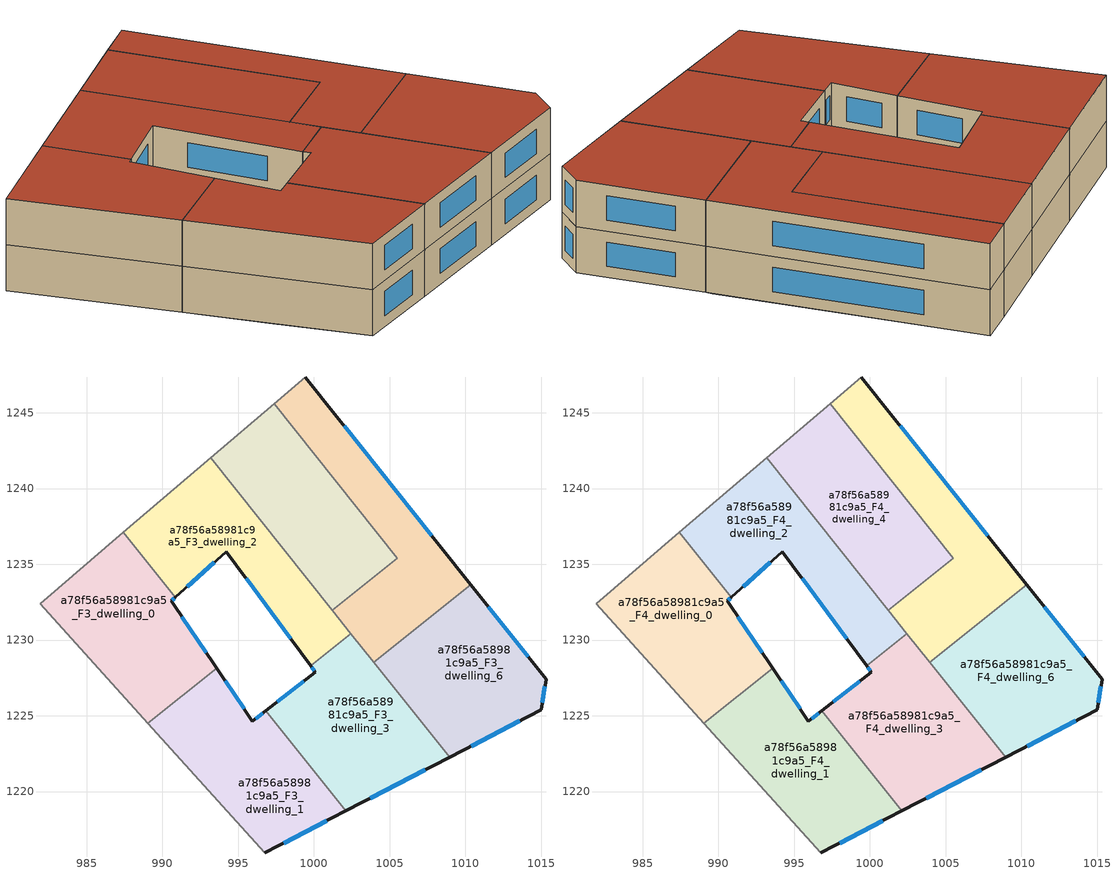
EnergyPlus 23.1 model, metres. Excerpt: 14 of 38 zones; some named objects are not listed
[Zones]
a78f56a58981c9a5_F3_dwelling_0
 floor to a78f56a58981c9a5_F2_dwelling_0 (EU_floor_Construction): 987.43,1237.1 990.85,1232.82 990.58,1232.58 991.39,1231.38 986.56,1227.26 981.92,1232.4 z9
 floor to a78f56a58981c9a5_F2_dwelling_1 (EU_floor_Construction): 991.39,1231.38 993.59,1228.12 989.05,1224.5 986.56,1227.26 z9
 wall outside (EU_wall_Construction): 993.59,1228.12 990.58,1232.58 990.85,1232.82 z9:12
 wall to a78f56a58981c9a5_F3_dwelling_1 (EU_wall_Construction): 989.05,1224.5 993.59,1228.12 z9:12
 wall adiabatic (EU_wall_Construction): 987.43,1237.1 981.92,1232.4 989.05,1224.5 z9:12
 wall to a78f56a58981c9a5_F3_dwelling_2 (EU_wall_Construction): 990.85,1232.82 987.43,1237.1 z9:12
 window (EU_Window_Construction): 992.89,1229.17 991.29,1231.54 / 990.64,1232.64 990.78,1232.77 z9.7:11.3
a78f56a58981c9a5_F3_dwelling_1
 floor to a78f56a58981c9a5_F2_dwelling_1 (EU_floor_Construction): 993.59,1228.12 996.56,1223.72 992.71,1220.44 989.05,1224.5 z9
 floor to a78f56a58981c9a5_F2_dwelling_2 (EU_floor_Construction): 996.83,1225.33 1002.1,1218.72 996.76,1215.95 992.71,1220.44 996.56,1223.72 995.94,1224.65 z9
 wall outside (EU_wall_Construction): 996.76,1215.95 1002.1,1218.72 / 996.83,1225.33 995.94,1224.64 993.59,1228.12 z9:12
 wall to a78f56a58981c9a5_F3_dwelling_3 (EU_wall_Construction): 1002.1,1218.72 996.83,1225.33 z9:12
 wall adiabatic (EU_wall_Construction): 989.05,1224.5 996.76,1215.95 z9:12
 window (EU_Window_Construction): 998.01,1216.6 1000.85,1218.07 / 995.39,1225.46 994.14,1227.31 / 996.62,1225.17 996.15,1224.81 z9.7:11.3
a78f56a58981c9a5_F3_dwelling_2
 floor to a78f56a58981c9a5_F2_dwelling_3 (EU_floor_Construction): 993.19,1242.02 1001.74,1231.3 999.19,1229.12 994.23,1235.83 991.92,1233.78 988.38,1237.92 z9
 floor to a78f56a58981c9a5_F2_dwelling_0 (EU_floor_Construction): 988.38,1237.92 991.92,1233.78 990.85,1232.82 987.43,1237.1 z9
 floor to a78f56a58981c9a5_F2_dwelling_4 (EU_floor_Construction): 1001.74,1231.3 1002.44,1230.43 999.78,1228.3 999.19,1229.12 z9
 wall outside (EU_wall_Construction): 990.85,1232.82 994.23,1235.83 999.78,1228.3 z9:12
 wall adiabatic (EU_wall_Construction): 993.19,1242.02 987.43,1237.1 z9:12
 wall to a78f56a58981c9a5_F3_dwelling_3 (EU_wall_Construction): 999.78,1228.3 1002.44,1230.43 z9:12
 wall to a78f56a58981c9a5_F3_dwelling_4 (EU_wall_Construction): 1001.22,1231.96 993.19,1242.02 z9:12
 wall to a78f56a58981c9a5_F3_dwelling_5 (EU_wall_Construction): 1002.44,1230.43 1001.22,1231.96 z9:12
 window (EU_Window_Construction): 995.54,1234.06 998.48,1230.07 / 991.64,1233.53 993.44,1235.12 z9.7:11.3
a78f56a58981c9a5_F3_dwelling_3
 floor to a78f56a58981c9a5_F2_dwelling_2 (EU_floor_Construction): 998.21,1226.41 1003.96,1219.68 1002.1,1218.72 996.83,1225.33 z9
 floor to a78f56a58981c9a5_F2_dwelling_4 (EU_floor_Construction): 1002.44,1230.43 1008.96,1222.26 1003.96,1219.68 998.21,1226.41 1000.1,1227.88 999.78,1228.3 z9
 wall outside (EU_wall_Construction): 999.78,1228.3 1000.1,1227.88 996.83,1225.33 / 1002.1,1218.72 1008.96,1222.26 z9:12
 wall to a78f56a58981c9a5_F3_dwelling_6 (EU_wall_Construction): 1008.96,1222.26 1003.95,1228.55 z9:12
 wall to a78f56a58981c9a5_F3_dwelling_5 (EU_wall_Construction): 1003.95,1228.54 1002.44,1230.43 z9:12
 window (EU_Window_Construction): 999.33,1227.28 997.59,1225.93 / 999.86,1228.2 1000.03,1227.98 / 1003.71,1219.55 1007.35,1221.43 z9.7:11.3
a78f56a58981c9a5_F3_dwelling_4
 floor to a78f56a58981c9a5_F2_dwelling_5 (EU_floor_Construction): 997.37,1245.59 1002.59,1239.06 999.71,1236.6 994.28,1242.95 z9
 floor to a78f56a58981c9a5_F2_dwelling_3 (EU_floor_Construction): 994.28,1242.95 1002.67,1233.13 1001.22,1231.96 993.19,1242.02 z9
 floor adiabatic (EU_floor_Construction): 1002.59,1239.06 1005.51,1235.39 1002.67,1233.13 999.71,1236.6 z9
 wall adiabatic (EU_wall_Construction): 997.37,1245.59 993.19,1242.02 z9:12
 wall to a78f56a58981c9a5_F3_dwelling_5 (EU_wall_Construction): 1001.22,1231.96 1005.51,1235.39 997.37,1245.59 z9:12
a78f56a58981c9a5_F3_dwelling_5
 floor adiabatic (EU_floor_Construction): 1004.65,1240.82 1010.1,1233.98 1005.38,1229.96 1002.67,1233.13 1005.51,1235.39 1002.59,1239.06 z9
 floor to a78f56a58981c9a5_F2_dwelling_3 (EU_floor_Construction): 1002.67,1233.13 1003.18,1232.53 1001.74,1231.3 1001.22,1231.96 z9
 floor to a78f56a58981c9a5_F2_dwelling_5 (EU_floor_Construction): 999.43,1247.35 1004.65,1240.82 1002.59,1239.06 997.37,1245.59 z9
 floor to a78f56a58981c9a5_F2_dwelling_7 (EU_floor_Construction): 1010.1,1233.98 1010.35,1233.66 1005.52,1229.8 1005.38,1229.96 z9
 floor to a78f56a58981c9a5_F2_dwelling_4 (EU_floor_Construction): 1003.18,1232.53 1005.52,1229.8 1003.95,1228.55 1001.74,1231.3 z9
 wall outside (EU_wall_Construction): 1010.35,1233.66 999.43,1247.35 z9:12
 wall adiabatic (EU_wall_Construction): 999.43,1247.35 997.37,1245.59 z9:12
 wall to a78f56a58981c9a5_F3_dwelling_6 (EU_wall_Construction): 1003.95,1228.54 1010.35,1233.66 z9:12
 window (EU_Window_Construction): 1007.79,1236.87 1002,1244.14 z9.7:11.3
a78f56a58981c9a5_F3_dwelling_6
 floor to a78f56a58981c9a5_F2_dwelling_4 (EU_floor_Construction): 1005.52,1229.8 1011.04,1223.34 1008.96,1222.26 1003.95,1228.54 z9
 floor to a78f56a58981c9a5_F2_dwelling_7 (EU_floor_Construction): 1010.35,1233.66 1015.33,1227.42 1015.01,1225.39 1011.04,1223.34 1005.52,1229.8 z9
 wall outside (EU_wall_Construction): 1008.96,1222.26 1015.01,1225.39 1015.33,1227.42 1010.35,1233.66 z9:12
 window (EU_Window_Construction): 1014.16,1228.88 1011.52,1232.19 / 1015.09,1225.87 1015.25,1226.94 / 1010.38,1223 1013.59,1224.66 z9.7:11.3
a78f56a58981c9a5_F4_dwelling_0
 floor to a78f56a58981c9a5_F3_dwelling_0 (EU_floor_Construction): 990.85,1232.82 990.58,1232.58 993.59,1228.12 989.05,1224.5 981.92,1232.4 987.43,1237.1 z12
 wall outside (EU_wall_Construction): 993.59,1228.12 990.58,1232.58 990.85,1232.82 z12:15
 wall to a78f56a58981c9a5_F4_dwelling_1 (EU_wall_Construction): 989.05,1224.5 993.59,1228.12 z12:15
 wall adiabatic (EU_wall_Construction): 987.43,1237.1 981.92,1232.4 989.05,1224.5 z12:15
 wall to a78f56a58981c9a5_F4_dwelling_2 (EU_wall_Construction): 990.85,1232.82 987.43,1237.1 z12:15
 window (EU_Window_Construction): 992.89,1229.17 991.29,1231.54 / 990.64,1232.64 990.78,1232.77 z12.7:14.3
 roof outside (EU_roof_Construction): 993.59,1228.12 990.58,1232.58 990.85,1232.82 987.43,1237.1 981.92,1232.4 989.05,1224.5 z15
a78f56a58981c9a5_F4_dwelling_1
 floor to a78f56a58981c9a5_F3_dwelling_1 (EU_floor_Construction): 996.83,1225.33 1002.1,1218.72 996.76,1215.95 989.05,1224.5 993.59,1228.12 995.94,1224.64 z12
 wall outside (EU_wall_Construction): 996.76,1215.95 1002.1,1218.72 / 996.83,1225.33 995.94,1224.64 993.59,1228.12 z12:15
 wall to a78f56a58981c9a5_F4_dwelling_3 (EU_wall_Construction): 1002.1,1218.72 996.83,1225.33 z12:15
 wall adiabatic (EU_wall_Construction): 989.05,1224.5 996.76,1215.95 z12:15
 window (EU_Window_Construction): 998.01,1216.6 1000.85,1218.07 / 995.39,1225.46 994.14,1227.31 / 996.62,1225.17 996.15,1224.81 z12.7:14.3
 roof outside (EU_roof_Construction): 1002.1,1218.72 996.83,1225.33 995.94,1224.64 993.59,1228.12 989.05,1224.5 996.76,1215.95 z15
a78f56a58981c9a5_F4_dwelling_2
 floor to a78f56a58981c9a5_F3_dwelling_2 (EU_floor_Construction): 993.19,1242.02 1002.44,1230.43 999.78,1228.3 994.23,1235.83 990.85,1232.82 987.43,1237.1 z12
 wall outside (EU_wall_Construction): 990.85,1232.82 994.23,1235.83 999.78,1228.3 z12:15
 wall adiabatic (EU_wall_Construction): 993.19,1242.02 987.43,1237.1 z12:15
 wall to a78f56a58981c9a5_F4_dwelling_3 (EU_wall_Construction): 999.78,1228.3 1002.44,1230.43 z12:15
 wall to a78f56a58981c9a5_F4_dwelling_4 (EU_wall_Construction): 1001.22,1231.96 993.19,1242.02 z12:15
 wall to a78f56a58981c9a5_F4_dwelling_5 (EU_wall_Construction): 1002.44,1230.43 1001.22,1231.96 z12:15
 window (EU_Window_Construction): 995.54,1234.06 998.48,1230.07 / 991.64,1233.53 993.44,1235.12 z12.7:14.3
 roof outside (EU_roof_Construction): 1002.44,1230.43 993.19,1242.02 987.43,1237.1 990.85,1232.82 994.23,1235.83 999.78,1228.3 z15
a78f56a58981c9a5_F4_dwelling_3
 floor to a78f56a58981c9a5_F3_dwelling_3 (EU_floor_Construction): 1002.44,1230.43 1008.96,1222.26 1002.1,1218.72 996.83,1225.33 1000.1,1227.88 999.78,1228.3 z12
 wall outside (EU_wall_Construction): 999.78,1228.3 1000.1,1227.88 996.83,1225.33 / 1002.1,1218.72 1008.96,1222.26 z12:15
 wall to a78f56a58981c9a5_F4_dwelling_6 (EU_wall_Construction): 1008.96,1222.26 1003.95,1228.55 z12:15
 wall to a78f56a58981c9a5_F4_dwelling_5 (EU_wall_Construction): 1003.95,1228.54 1002.44,1230.43 z12:15
 window (EU_Window_Construction): 999.33,1227.28 997.59,1225.93 / 999.86,1228.2 1000.03,1227.98 / 1003.71,1219.55 1007.35,1221.43 z12.7:14.3
 roof outside (EU_roof_Construction): 1008.96,1222.26 1002.44,1230.43 999.78,1228.3 1000.1,1227.88 996.83,1225.33 1002.1,1218.72 z15
a78f56a58981c9a5_F4_dwelling_4
 floor to a78f56a58981c9a5_F3_dwelling_4 (EU_floor_Construction): 997.37,1245.59 1005.51,1235.39 1001.22,1231.96 993.19,1242.02 z12
 wall adiabatic (EU_wall_Construction): 997.37,1245.59 993.19,1242.02 z12:15
 wall to a78f56a58981c9a5_F4_dwelling_5 (EU_wall_Construction): 1001.22,1231.96 1005.51,1235.39 997.37,1245.59 z12:15
 roof outside (EU_roof_Construction): 1005.51,1235.39 997.37,1245.59 993.19,1242.02 1001.22,1231.96 z15
a78f56a58981c9a5_F4_dwelling_5
 floor to a78f56a58981c9a5_F3_dwelling_5 (EU_floor_Construction): 999.43,1247.35 1010.35,1233.66 1003.95,1228.54 1001.22,1231.96 1005.51,1235.39 997.37,1245.59 z12
 wall outside (EU_wall_Construction): 1010.35,1233.66 999.43,1247.35 z12:15
 wall adiabatic (EU_wall_Construction): 999.43,1247.35 997.37,1245.59 z12:15
 wall to a78f56a58981c9a5_F4_dwelling_6 (EU_wall_Construction): 1003.95,1228.54 1010.35,1233.66 z12:15
 window (EU_Window_Construction): 1007.79,1236.87 1002,1244.14 z12.7:14.3
 roof outside (EU_roof_Construction): 1010.35,1233.66 999.43,1247.35 997.37,1245.59 1005.51,1235.39 1001.22,1231.96 1003.95,1228.54 z15
a78f56a58981c9a5_F4_dwelling_6
 floor to a78f56a58981c9a5_F3_dwelling_6 (EU_floor_Construction): 1010.35,1233.66 1015.33,1227.42 1015.01,1225.39 1008.96,1222.26 1003.95,1228.54 z12
 wall outside (EU_wall_Construction): 1008.96,1222.26 1015.01,1225.39 1015.33,1227.42 1010.35,1233.66 z12:15
 window (EU_Window_Construction): 1014.16,1228.88 1011.52,1232.19 / 1015.09,1225.87 1015.25,1226.94 / 1010.38,1223 1013.59,1224.66 z12.7:14.3
 roof outside (EU_roof_Construction): 1015.01,1225.39 1015.33,1227.42 1010.35,1233.66 1003.95,1228.54 1008.96,1222.26 z15
[Building]
EU S2 Campaign: North Axis=0; Terrain=City; Solar Distribution=FullExterior
[Site:Location]
Budapest.Ferenc.Liszt.Intl.AP: Latitude=47.437; Longitude=19.256; Time Zone=1; Elevation=185
[SizingPeriod:WeatherFileDays]
AnnualSizingPeriod: Begin Month=1; Begin Day of Month=1; End Month=12; End Day of Month=31; Day of Week for Start Day=Monday; Use Weather File Daylight Saving Period=No; Use Weather File Rain and Snow Indicators=No
[MATERIAL]
EU_InternalMass_Material: Roughness=MediumRough; Thickness=0.1; Conductivity=1; Density=1800; Specific Heat=900; Thermal Absorptance=0.9; Solar Absorptance=0.7; Visible Absorptance=0.7
[MATERIAL:NOMASS] Roughness=MediumRough; Thermal Absorptance=0.9; Solar Absorptance=0.7; Visible Absorptance=0.7
Name | Thermal Resistance
EU_wall_NoMass | 0.832559
EU_roof_NoMass | 1.39638
EU_floor_NoMass | 0.872794
[WINDOWMATERIAL:SIMPLEGLAZINGSYSTEM]
EU_Window_SimpleGlazing: UFactor=2.79869; Solar Heat Gain Coefficient=0.75; Visible Transmittance=0.75
[CONSTRUCTION]
EU_wall_Construction: EU_wall_NoMass
EU_roof_Construction: EU_roof_NoMass
EU_floor_Construction: EU_floor_NoMass
EU_Window_Construction: EU_Window_SimpleGlazing
EU_InternalMass_Construction: EU_InternalMass_Material
[ZONE] Type=1; Multiplier=1; Ceiling Height=autocalculate; Floor Area=autocalculate; Part of Total Floor Area=Yes
Name | Volume
a78f56a58981c9a5_F3_dwelling_0; a78f56a58981c9a5_F4_dwelling_0; a78f56a58981c9a5_F3_dwelling_4; a78f56a58981c9a5_F4_dwelling_4 | 213.828
a78f56a58981c9a5_F3_dwelling_1; a78f56a58981c9a5_F4_dwelling_1 | 213.823
a78f56a58981c9a5_F3_dwelling_2; a78f56a58981c9a5_F4_dwelling_2 | 213.834
a78f56a58981c9a5_F3_dwelling_3; a78f56a58981c9a5_F4_dwelling_3 | 213.846
a78f56a58981c9a5_F3_dwelling_5; a78f56a58981c9a5_F4_dwelling_5 | 213.826
a78f56a58981c9a5_F3_dwelling_6; a78f56a58981c9a5_F4_dwelling_6 | 213.825
[INTERNALMASS] Construction=EU_InternalMass_Construction
Name | Zone or ZoneList | Surface Area
a78f56a58981c9a5_F3_dwelling_0_EU_InternalMass | a78f56a58981c9a5_F3_dwelling_0 | 71.2757
a78f56a58981c9a5_F3_dwelling_1_EU_InternalMass | a78f56a58981c9a5_F3_dwelling_1 | 71.2744
a78f56a58981c9a5_F3_dwelling_2_EU_InternalMass | a78f56a58981c9a5_F3_dwelling_2 | 71.2795
a78f56a58981c9a5_F3_dwelling_3_EU_InternalMass | a78f56a58981c9a5_F3_dwelling_3 | 71.2799
a78f56a58981c9a5_F3_dwelling_4_EU_InternalMass | a78f56a58981c9a5_F3_dwelling_4 | 71.2765
a78f56a58981c9a5_F3_dwelling_5_EU_InternalMass | a78f56a58981c9a5_F3_dwelling_5 | 71.2753
a78f56a58981c9a5_F3_dwelling_6_EU_InternalMass | a78f56a58981c9a5_F3_dwelling_6 | 71.2747
a78f56a58981c9a5_F4_dwelling_0_EU_InternalMass | a78f56a58981c9a5_F4_dwelling_0 | 71.2757
a78f56a58981c9a5_F4_dwelling_1_EU_InternalMass | a78f56a58981c9a5_F4_dwelling_1 | 71.2744
a78f56a58981c9a5_F4_dwelling_2_EU_InternalMass | a78f56a58981c9a5_F4_dwelling_2 | 71.2795
a78f56a58981c9a5_F4_dwelling_3_EU_InternalMass | a78f56a58981c9a5_F4_dwelling_3 | 71.2799
a78f56a58981c9a5_F4_dwelling_4_EU_InternalMass | a78f56a58981c9a5_F4_dwelling_4 | 71.2765
a78f56a58981c9a5_F4_dwelling_5_EU_InternalMass | a78f56a58981c9a5_F4_dwelling_5 | 71.2753
a78f56a58981c9a5_F4_dwelling_6_EU_InternalMass | a78f56a58981c9a5_F4_dwelling_6 | 71.2747
[OTHEREQUIPMENT] Fuel Type=Electricity; Design Level Calculation Method=Watts/Area; Power per Zone Floor Area=1; Fraction Latent=0; Fraction Radiant=0; Fraction Lost=0; Carbon Dioxide Generation Rate=0; EndUse Subcategory=EU_Step8_InternalGains
Name | Zone or ZoneList or Space or SpaceList | Schedule
EU_Step8_InternalGain_a78f56a58981c9a5_F3_dwelling_0_f000 | a78f56a58981c9a5_F3_dwelling_0 | EU_Step8_GainSchedule_a78f56a58981c9a5_F3_dwelling_0_f000
EU_Step8_InternalGain_a78f56a58981c9a5_F3_dwelling_1_f000 | a78f56a58981c9a5_F3_dwelling_1 | EU_Step8_GainSchedule_a78f56a58981c9a5_F3_dwelling_1_f000
EU_Step8_InternalGain_a78f56a58981c9a5_F3_dwelling_2_f000 | a78f56a58981c9a5_F3_dwelling_2 | EU_Step8_GainSchedule_a78f56a58981c9a5_F3_dwelling_2_f000
EU_Step8_InternalGain_a78f56a58981c9a5_F3_dwelling_3_f000 | a78f56a58981c9a5_F3_dwelling_3 | EU_Step8_GainSchedule_a78f56a58981c9a5_F3_dwelling_3_f000
EU_Step8_InternalGain_a78f56a58981c9a5_F3_dwelling_4_f000 | a78f56a58981c9a5_F3_dwelling_4 | EU_Step8_GainSchedule_a78f56a58981c9a5_F3_dwelling_4_f000
EU_Step8_InternalGain_a78f56a58981c9a5_F3_dwelling_5_f000 | a78f56a58981c9a5_F3_dwelling_5 | EU_Step8_GainSchedule_a78f56a58981c9a5_F3_dwelling_5_f000
EU_Step8_InternalGain_a78f56a58981c9a5_F3_dwelling_6_f000 | a78f56a58981c9a5_F3_dwelling_6 | EU_Step8_GainSchedule_a78f56a58981c9a5_F3_dwelling_6_f000
EU_Step8_InternalGain_a78f56a58981c9a5_F4_dwelling_0_f000 | a78f56a58981c9a5_F4_dwelling_0 | EU_Step8_GainSchedule_a78f56a58981c9a5_F4_dwelling_0_f000
EU_Step8_InternalGain_a78f56a58981c9a5_F4_dwelling_1_f000 | a78f56a58981c9a5_F4_dwelling_1 | EU_Step8_GainSchedule_a78f56a58981c9a5_F4_dwelling_1_f000
EU_Step8_InternalGain_a78f56a58981c9a5_F4_dwelling_2_f000 | a78f56a58981c9a5_F4_dwelling_2 | EU_Step8_GainSchedule_a78f56a58981c9a5_F4_dwelling_2_f000
EU_Step8_InternalGain_a78f56a58981c9a5_F4_dwelling_3_f000 | a78f56a58981c9a5_F4_dwelling_3 | EU_Step8_GainSchedule_a78f56a58981c9a5_F4_dwelling_3_f000
EU_Step8_InternalGain_a78f56a58981c9a5_F4_dwelling_4_f000 | a78f56a58981c9a5_F4_dwelling_4 | EU_Step8_GainSchedule_a78f56a58981c9a5_F4_dwelling_4_f000
EU_Step8_InternalGain_a78f56a58981c9a5_F4_dwelling_5_f000 | a78f56a58981c9a5_F4_dwelling_5 | EU_Step8_GainSchedule_a78f56a58981c9a5_F4_dwelling_5_f000
EU_Step8_InternalGain_a78f56a58981c9a5_F4_dwelling_6_f000 | a78f56a58981c9a5_F4_dwelling_6 | EU_Step8_GainSchedule_a78f56a58981c9a5_F4_dwelling_6_f000
[ZONEVENTILATION:DESIGNFLOWRATE] Schedule=EU_AlwaysOn; Design Flow Rate Calculation Method=AirChanges/Hour; Air Changes per Hour=0.475469; Ventilation Type=Natural; Fan Pressure Rise=0; Fan Total Efficiency=1; Constant Term Coefficient=1; Temperature Term Coefficient=0; Velocity Term Coefficient=0; Velocity Squared Term Coefficient=0; Minimum Indoor Temperature=-100; Maximum Indoor Temperature=100; Delta Temperature=-100; Minimum Outdoor Temperature=-100; Maximum Outdoor Temperature=100; Maximum Wind Speed=40
Name | Zone or ZoneList or Space or SpaceList
EU_ConstantAir_a78f56a58981c9a5_F3_dwelling_0 | a78f56a58981c9a5_F3_dwelling_0
EU_ConstantAir_a78f56a58981c9a5_F3_dwelling_1 | a78f56a58981c9a5_F3_dwelling_1
EU_ConstantAir_a78f56a58981c9a5_F3_dwelling_2 | a78f56a58981c9a5_F3_dwelling_2
EU_ConstantAir_a78f56a58981c9a5_F3_dwelling_3 | a78f56a58981c9a5_F3_dwelling_3
EU_ConstantAir_a78f56a58981c9a5_F3_dwelling_4 | a78f56a58981c9a5_F3_dwelling_4
EU_ConstantAir_a78f56a58981c9a5_F3_dwelling_5 | a78f56a58981c9a5_F3_dwelling_5
EU_ConstantAir_a78f56a58981c9a5_F3_dwelling_6 | a78f56a58981c9a5_F3_dwelling_6
EU_ConstantAir_a78f56a58981c9a5_F4_dwelling_0 | a78f56a58981c9a5_F4_dwelling_0
EU_ConstantAir_a78f56a58981c9a5_F4_dwelling_1 | a78f56a58981c9a5_F4_dwelling_1
EU_ConstantAir_a78f56a58981c9a5_F4_dwelling_2 | a78f56a58981c9a5_F4_dwelling_2
EU_ConstantAir_a78f56a58981c9a5_F4_dwelling_3 | a78f56a58981c9a5_F4_dwelling_3
EU_ConstantAir_a78f56a58981c9a5_F4_dwelling_4 | a78f56a58981c9a5_F4_dwelling_4
EU_ConstantAir_a78f56a58981c9a5_F4_dwelling_5 | a78f56a58981c9a5_F4_dwelling_5
EU_ConstantAir_a78f56a58981c9a5_F4_dwelling_6 | a78f56a58981c9a5_F4_dwelling_6
[HVACTEMPLATE:ZONE:IDEALLOADSAIRSYSTEM] System Availability Schedule=EU_AlwaysOn; Maximum Heating Supply Air Temperature=50; Minimum Cooling Supply Air Temperature=13; Maximum Heating Supply Air Humidity Ratio=0.0156; Minimum Cooling Supply Air Humidity Ratio=0.0077; Heating Limit=NoLimit; Cooling Limit=NoLimit; Heating Availability Schedule=EU_AlwaysOn; Cooling Availability Schedule=EU_CoolingOff; Dehumidification Control Type=ConstantSensibleHeatRatio; Cooling Sensible Heat Ratio=0.7; Dehumidification Setpoint=60; Humidification Control Type=None; Humidification Setpoint=30; Outdoor Air Method=None; Outdoor Air Flow Rate per Person=0.00944; Outdoor Air Flow Rate per Zone Floor Area=0; Outdoor Air Flow Rate per Zone=0; Demand Controlled Ventilation Type=None; Outdoor Air Economizer Type=NoEconomizer; Heat Recovery Type=None; Sensible Heat Recovery Effectiveness=0.7; Latent Heat Recovery Effectiveness=0.65
Name | Template Thermostat
a78f56a58981c9a5_F3_dwelling_0 | EU_HeatOnly_a78f56a58981c9a5_F3_dwelling_0
a78f56a58981c9a5_F3_dwelling_1 | EU_HeatOnly_a78f56a58981c9a5_F3_dwelling_1
a78f56a58981c9a5_F3_dwelling_2 | EU_HeatOnly_a78f56a58981c9a5_F3_dwelling_2
a78f56a58981c9a5_F3_dwelling_3 | EU_HeatOnly_a78f56a58981c9a5_F3_dwelling_3
a78f56a58981c9a5_F3_dwelling_4 | EU_HeatOnly_a78f56a58981c9a5_F3_dwelling_4
a78f56a58981c9a5_F3_dwelling_5 | EU_HeatOnly_a78f56a58981c9a5_F3_dwelling_5
a78f56a58981c9a5_F3_dwelling_6 | EU_HeatOnly_a78f56a58981c9a5_F3_dwelling_6
a78f56a58981c9a5_F4_dwelling_0 | EU_HeatOnly_a78f56a58981c9a5_F4_dwelling_0
a78f56a58981c9a5_F4_dwelling_1 | EU_HeatOnly_a78f56a58981c9a5_F4_dwelling_1
a78f56a58981c9a5_F4_dwelling_2 | EU_HeatOnly_a78f56a58981c9a5_F4_dwelling_2
a78f56a58981c9a5_F4_dwelling_3 | EU_HeatOnly_a78f56a58981c9a5_F4_dwelling_3
a78f56a58981c9a5_F4_dwelling_4 | EU_HeatOnly_a78f56a58981c9a5_F4_dwelling_4
a78f56a58981c9a5_F4_dwelling_5 | EU_HeatOnly_a78f56a58981c9a5_F4_dwelling_5
a78f56a58981c9a5_F4_dwelling_6 | EU_HeatOnly_a78f56a58981c9a5_F4_dwelling_6
[SIZING:ZONE] Zone Cooling Design Supply Air Temperature Input Method=SupplyAirTemperature; Zone Cooling Design Supply Air Temperature=13; Zone Heating Design Supply Air Temperature Input Method=SupplyAirTemperature; Zone Heating Design Supply Air Temperature=50; Zone Cooling Design Supply Air Humidity Ratio=0.008; Zone Heating Design Supply Air Humidity Ratio=0.008; Cooling Design Air Flow Method=DesignDay; Cooling Design Air Flow Rate=0; Cooling Minimum Air Flow per Zone Floor Area=0.000762; Cooling Minimum Air Flow=0; Cooling Minimum Air Flow Fraction=0.2; Heating Design Air Flow Method=DesignDay; Heating Design Air Flow Rate=0; Heating Maximum Air Flow per Zone Floor Area=0.002032; Heating Maximum Air Flow=0.141576; Heating Maximum Air Flow Fraction=0.3; Account for Dedicated Outdoor Air System=No; Dedicated Outdoor Air System Control Strategy=NeutralSupplyAir; Dedicated Outdoor Air Low Setpoint Temperature for Design=autosize; Dedicated Outdoor Air High Setpoint Temperature for Design=autosize; Zone Load Sizing Method=Sensible Load Only No Latent Load; Zone Latent Cooling Design Supply Air Humidity Ratio Input Method=HumidityRatioDifference; Zone Cooling Design Supply Air Humidity Ratio Difference=0.005; Zone Latent Heating Design Supply Air Humidity Ratio Input Method=HumidityRatioDifference; Zone Humidification Design Supply Air Humidity Ratio Difference=0.005
a78f56a58981c9a5_F3_dwelling_0; a78f56a58981c9a5_F3_dwelling_1; a78f56a58981c9a5_F3_dwelling_2; a78f56a58981c9a5_F3_dwelling_3; a78f56a58981c9a5_F3_dwelling_4; a78f56a58981c9a5_F3_dwelling_5; a78f56a58981c9a5_F3_dwelling_6; a78f56a58981c9a5_F4_dwelling_0; a78f56a58981c9a5_F4_dwelling_1; a78f56a58981c9a5_F4_dwelling_2; a78f56a58981c9a5_F4_dwelling_3; a78f56a58981c9a5_F4_dwelling_4; a78f56a58981c9a5_F4_dwelling_5; a78f56a58981c9a5_F4_dwelling_6
[SCHEDULE:CONSTANT]
Name | Hourly Value
EU_AlwaysOn | 1
EU_CoolingOff | 0
[SCHEDULE:FILE] Column Number=1; Rows to Skip at Top=0; Number of Hours of Data=8760; Column Separator=Comma; Interpolate to Timestep=No; Minutes per Item=60; Adjust Schedule for Daylight Savings=Yes
Name | File
EU_Step8_GainSchedule_a78f56a58981c9a5_F3_dwelling_0_f000 | ../../schedules/a78f56a58981c9a5/a78f56a58981c9a5_F3_dwelling_0_f000_gain.csv
EU_Step8_GainSchedule_a78f56a58981c9a5_F3_dwelling_1_f000 | ../../schedules/a78f56a58981c9a5/a78f56a58981c9a5_F3_dwelling_1_f000_gain.csv
EU_Step8_GainSchedule_a78f56a58981c9a5_F3_dwelling_2_f000 | ../../schedules/a78f56a58981c9a5/a78f56a58981c9a5_F3_dwelling_2_f000_gain.csv
EU_Step8_GainSchedule_a78f56a58981c9a5_F3_dwelling_3_f000 | ../../schedules/a78f56a58981c9a5/a78f56a58981c9a5_F3_dwelling_3_f000_gain.csv
EU_Step8_GainSchedule_a78f56a58981c9a5_F3_dwelling_4_f000 | ../../schedules/a78f56a58981c9a5/a78f56a58981c9a5_F3_dwelling_4_f000_gain.csv
EU_Step8_GainSchedule_a78f56a58981c9a5_F3_dwelling_5_f000 | ../../schedules/a78f56a58981c9a5/a78f56a58981c9a5_F3_dwelling_5_f000_gain.csv
EU_Step8_GainSchedule_a78f56a58981c9a5_F3_dwelling_6_f000 | ../../schedules/a78f56a58981c9a5/a78f56a58981c9a5_F3_dwelling_6_f000_gain.csv
EU_Step8_GainSchedule_a78f56a58981c9a5_F4_dwelling_0_f000 | ../../schedules/a78f56a58981c9a5/a78f56a58981c9a5_F4_dwelling_0_f000_gain.csv
EU_Step8_GainSchedule_a78f56a58981c9a5_F4_dwelling_1_f000 | ../../schedules/a78f56a58981c9a5/a78f56a58981c9a5_F4_dwelling_1_f000_gain.csv
EU_Step8_GainSchedule_a78f56a58981c9a5_F4_dwelling_2_f000 | ../../schedules/a78f56a58981c9a5/a78f56a58981c9a5_F4_dwelling_2_f000_gain.csv
EU_Step8_GainSchedule_a78f56a58981c9a5_F4_dwelling_3_f000 | ../../schedules/a78f56a58981c9a5/a78f56a58981c9a5_F4_dwelling_3_f000_gain.csv
EU_Step8_GainSchedule_a78f56a58981c9a5_F4_dwelling_4_f000 | ../../schedules/a78f56a58981c9a5/a78f56a58981c9a5_F4_dwelling_4_f000_gain.csv
EU_Step8_GainSchedule_a78f56a58981c9a5_F4_dwelling_5_f000 | ../../schedules/a78f56a58981c9a5/a78f56a58981c9a5_F4_dwelling_5_f000_gain.csv
EU_Step8_GainSchedule_a78f56a58981c9a5_F4_dwelling_6_f000 | ../../schedules/a78f56a58981c9a5/a78f56a58981c9a5_F4_dwelling_6_f000_gain.csv
